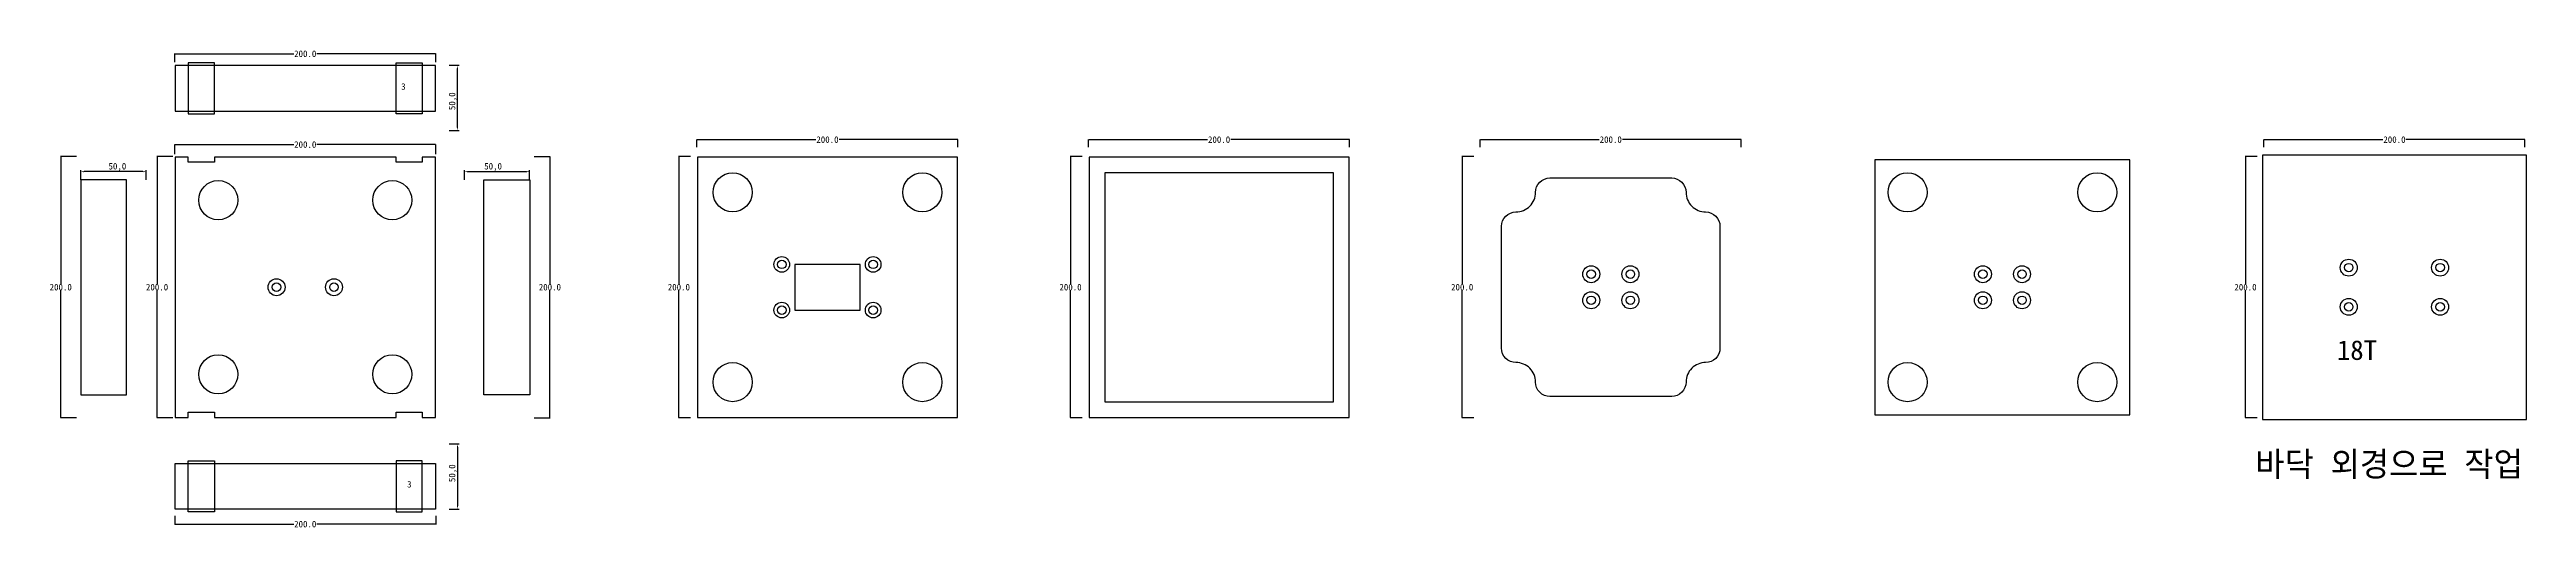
# Model space of a CAD drawing. Header units: millimetres. Extents: x 413 to 2310, y 201 to 568.
import ezdxf

# ---------------------------------------------------------------- set-up
doc = ezdxf.new("R2010")
doc.units = ezdxf.units.MM
for name, color, linetype in [('TEXT', 3, 'Continuous'), ('볼트 구멍', 7, 'Continuous'), ('치구', 7, 'Continuous'), ('치수', 7, 'Continuous')]:
    doc.layers.add(name, color=color, linetype=linetype)
doc.dimstyles.new('ISO-25', dxfattribs={"dimtxt": 2.5, "dimasz": 2.5, "dimexe": 1.25, "dimexo": 0.625, "dimtad": 1, "dimtxsty": 'Standard', "dimcen": 2.5, "dimadec": 0, "dimazin": 0, "dimtfac": 1, "dimtmove": 0, "dimatfit": 3, "dimfxl": 0, "dimarcsym": 0})
doc.dimstyles.get("Standard").update_dxf_attribs({"dimtxt": 7, "dimasz": 0.18, "dimexe": 0.18, "dimexo": 0.0625, "dimgap": 0.09, "dimtad": 0, "dimtih": 1, "dimtoh": 1, "dimdec": 1, "dimzin": 0, "dimdsep": 46, "dimtxsty": 'Standard', "dimcen": 0.09, "dimadec": 0, "dimazin": 0, "dimtfac": 1, "dimtdec": 1, "dimtofl": 0, "dimtmove": 0, "dimatfit": 3, "dimfxl": 0, "dimtolj": 1, "dimtzin": 0, "dimarcsym": 0})

# ---------------------------------------------------------------- blocks, each defined once
blk = doc.blocks.new('*D20')
at = {"layer": 'Defpoints', "color": 0, "linetype": 'Continuous'}
for p in [(1408.7, 498.7), (1208.7, 492.8), (1408.7, 492.8)]:
    blk.add_point(p, dxfattribs=at)
at = {"layer": '치수', "color": 0, "linetype": 'Continuous', "lineweight": -2}
for p, q in [((1208.7, 492.9), (1208.7, 498.9)), ((1208.9, 498.7), (1299.9, 498.7)), ((1408.5, 498.7), (1317.6, 498.7)), ((1408.7, 492.9), (1408.7, 498.9))]:
    blk.add_line(p, q, dxfattribs=at)
at = {"layer": '치수', "color": 0, "linetype": 'Continuous'}
for points in [[(1208.9, 498.7), (1208.9, 498.7), (1208.7, 498.7)], [(1408.5, 498.7), (1408.5, 498.7), (1408.7, 498.7)]]:
    blk.add_solid(points, dxfattribs=at)
at = {"layer": '치수', "color": 0, "linetype": 'Continuous', "insert": (1308.7, 498.7), "char_height": 5, "attachment_point": 5}
blk.add_mtext('\\A1;200.0', dxfattribs=at)
blk = doc.blocks.new('*D21')
at = {"layer": 'Defpoints', "color": 0, "linetype": 'Continuous'}
for p in [(784, 485.7), (784, 285.7), (796.1, 285.7)]:
    blk.add_point(p, dxfattribs=at)
at = {"layer": '치수', "color": 0, "linetype": 'Continuous', "lineweight": -2}
for p, q in [((784.1, 485.7), (796.3, 485.7)), ((796.1, 485.5), (796.1, 388.3)), ((796.1, 285.9), (796.1, 383.1)), ((784.1, 285.7), (796.3, 285.7))]:
    blk.add_line(p, q, dxfattribs=at)
at = {"layer": '치수', "color": 0, "linetype": 'Continuous'}
for points in [[(796.1, 485.5), (796.1, 485.5), (796.1, 485.7)], [(796.1, 285.9), (796.1, 285.9), (796.1, 285.7)]]:
    blk.add_solid(points, dxfattribs=at)
at = {"layer": '치수', "color": 0, "linetype": 'Continuous', "insert": (796.1, 385.7), "char_height": 5, "attachment_point": 5}
blk.add_mtext('\\A1;200.0', dxfattribs=at)
blk = doc.blocks.new('*D22')
at = {"layer": 'Defpoints', "color": 0, "linetype": 'Continuous'}
for p in [(903.8, 485.7), (894.9, 285.7), (903.8, 285.7)]:
    blk.add_point(p, dxfattribs=at)
at = {"layer": '치수', "color": 0, "linetype": 'Continuous', "lineweight": -2}
for p, q in [((903.8, 485.7), (894.7, 485.7)), ((894.9, 485.5), (894.9, 388.3)), ((894.9, 285.9), (894.9, 383.1)), ((903.8, 285.7), (894.7, 285.7))]:
    blk.add_line(p, q, dxfattribs=at)
at = {"layer": '치수', "color": 0, "linetype": 'Continuous'}
for points in [[(894.9, 485.5), (895, 485.5), (894.9, 485.7)], [(894.9, 285.9), (895, 285.9), (894.9, 285.7)]]:
    blk.add_solid(points, dxfattribs=at)
at = {"layer": '치수', "color": 0, "linetype": 'Continuous', "insert": (894.9, 385.7), "char_height": 5, "attachment_point": 5}
blk.add_mtext('\\A1;200.0', dxfattribs=at)
blk = doc.blocks.new('*D23')
at = {"layer": 'Defpoints', "color": 0, "linetype": 'Continuous'}
for p in [(1203.8, 485.7), (1194.9, 285.7), (1203.8, 285.7)]:
    blk.add_point(p, dxfattribs=at)
at = {"layer": '치수', "color": 0, "linetype": 'Continuous', "lineweight": -2}
for p, q in [((1203.8, 485.7), (1194.7, 485.7)), ((1194.9, 485.5), (1194.9, 388.3)), ((1194.9, 285.9), (1194.9, 383.1)), ((1203.8, 285.7), (1194.7, 285.7))]:
    blk.add_line(p, q, dxfattribs=at)
at = {"layer": '치수', "color": 0, "linetype": 'Continuous'}
for points in [[(1194.9, 485.5), (1195, 485.5), (1194.9, 485.7)], [(1194.9, 285.9), (1195, 285.9), (1194.9, 285.7)]]:
    blk.add_solid(points, dxfattribs=at)
at = {"layer": '치수', "color": 0, "linetype": 'Continuous', "insert": (1194.9, 385.7), "char_height": 5, "attachment_point": 5}
blk.add_mtext('\\A1;200.0', dxfattribs=at)
blk = doc.blocks.new('*D24')
at = {"layer": 'Defpoints', "color": 0, "linetype": 'Continuous'}
for p in [(433.4, 485.7), (421.4, 285.7), (433.4, 285.7)]:
    blk.add_point(p, dxfattribs=at)
at = {"layer": '치수', "color": 0, "linetype": 'Continuous', "lineweight": -2}
for p, q in [((433.4, 485.7), (421.2, 485.7)), ((421.4, 485.5), (421.4, 388.3)), ((421.4, 285.9), (421.4, 383.1)), ((433.4, 285.7), (421.2, 285.7))]:
    blk.add_line(p, q, dxfattribs=at)
at = {"layer": '치수', "color": 0, "linetype": 'Continuous'}
for points in [[(421.3, 485.5), (421.4, 485.5), (421.4, 485.7)], [(421.3, 285.9), (421.4, 285.9), (421.4, 285.7)]]:
    blk.add_solid(points, dxfattribs=at)
at = {"layer": '치수', "color": 0, "linetype": 'Continuous', "insert": (421.4, 385.7), "char_height": 5, "attachment_point": 5}
blk.add_mtext('\\A1;200.0', dxfattribs=at)
blk = doc.blocks.new('*D25')
at = {"layer": 'Defpoints', "color": 0, "linetype": 'Continuous'}
for p in [(507.3, 485.7), (495.2, 285.7), (507.3, 285.7)]:
    blk.add_point(p, dxfattribs=at)
at = {"layer": '치수', "color": 0, "linetype": 'Continuous', "lineweight": -2}
for p, q in [((507.2, 485.7), (495, 485.7)), ((495.2, 485.5), (495.2, 388.3)), ((495.2, 285.9), (495.2, 383.1)), ((507.2, 285.7), (495, 285.7))]:
    blk.add_line(p, q, dxfattribs=at)
at = {"layer": '치수', "color": 0, "linetype": 'Continuous'}
for points in [[(495.2, 485.5), (495.2, 485.5), (495.2, 485.7)], [(495.2, 285.9), (495.2, 285.9), (495.2, 285.7)]]:
    blk.add_solid(points, dxfattribs=at)
at = {"layer": '치수', "color": 0, "linetype": 'Continuous', "insert": (495.2, 385.7), "char_height": 5, "attachment_point": 5}
blk.add_mtext('\\A1;200.0', dxfattribs=at)
blk = doc.blocks.new('*D26')
at = {"layer": 'Defpoints', "color": 0, "linetype": 'Continuous'}
for p in [(508.7, 210.7), (708.7, 210.7), (708.7, 204.3)]:
    blk.add_point(p, dxfattribs=at)
at = {"layer": '치수', "color": 0, "linetype": 'Continuous', "lineweight": -2}
for p, q in [((508.7, 210.6), (508.7, 204.1)), ((708.7, 210.6), (708.7, 204.1)), ((508.9, 204.3), (599.9, 204.3)), ((708.5, 204.3), (617.6, 204.3))]:
    blk.add_line(p, q, dxfattribs=at)
at = {"layer": '치수', "color": 0, "linetype": 'Continuous'}
for points in [[(508.9, 204.3), (508.9, 204.3), (508.7, 204.3)], [(708.5, 204.3), (708.5, 204.3), (708.7, 204.3)]]:
    blk.add_solid(points, dxfattribs=at)
at = {"layer": '치수', "color": 0, "linetype": 'Continuous', "insert": (608.7, 204.3), "char_height": 5, "attachment_point": 5}
blk.add_mtext('\\A1;200.0', dxfattribs=at)
blk = doc.blocks.new('*D27')
at = {"layer": 'Defpoints', "color": 0}
for p in [(718.4, 265.8), (718.4, 215.8), (725.3, 215.8)]:
    blk.add_point(p, dxfattribs=at)
at = {"layer": '치수', "color": 0, "lineweight": -2}
for p, q in [((719, 265.8), (726.5, 265.8)), ((725.3, 263.3), (725.3, 218.3)), ((719, 215.8), (726.5, 215.8))]:
    blk.add_line(p, q, dxfattribs=at)
at = {"layer": '치수', "color": 0}
for points in [[(724.9, 263.3), (725.7, 263.3), (725.3, 265.8)], [(724.9, 218.3), (725.7, 218.3), (725.3, 215.8)]]:
    blk.add_solid(points, dxfattribs=at)
at = {"layer": '치수', "color": 0, "insert": (721.8, 243.3), "char_height": 5, "attachment_point": 5, "rotation": 90}
blk.add_mtext('50,0', dxfattribs=at)
blk = doc.blocks.new('*D28')
at = {"layer": 'Defpoints', "color": 0}
for p in [(730.6, 467.4), (780.6, 474.2), (780.6, 467.4)]:
    blk.add_point(p, dxfattribs=at)
at = {"layer": '치수', "color": 0, "lineweight": -2}
for p, q in [((730.6, 468), (730.6, 475.4)), ((780.6, 468), (780.6, 475.4)), ((733.1, 474.2), (778.1, 474.2))]:
    blk.add_line(p, q, dxfattribs=at)
at = {"layer": '치수', "color": 0}
for points in [[(733.1, 474.6), (733.1, 473.7), (730.6, 474.2)], [(778.1, 474.6), (778.1, 473.7), (780.6, 474.2)]]:
    blk.add_solid(points, dxfattribs=at)
at = {"layer": '치수', "color": 0, "insert": (752.6, 477.7), "char_height": 5, "attachment_point": 5}
blk.add_mtext('50,0', dxfattribs=at)
blk = doc.blocks.new('*D29')
at = {"layer": 'Defpoints', "color": 0}
for p in [(436.8, 474.2), (436.8, 467.4), (486.8, 467.4)]:
    blk.add_point(p, dxfattribs=at)
at = {"layer": '치수', "color": 0, "lineweight": -2}
for p, q in [((436.8, 468), (436.8, 475.4)), ((486.8, 468), (486.8, 475.4)), ((484.3, 474.2), (439.3, 474.2))]:
    blk.add_line(p, q, dxfattribs=at)
at = {"layer": '치수', "color": 0}
for points in [[(439.3, 474.6), (439.3, 473.7), (436.8, 474.2)], [(484.3, 474.6), (484.3, 473.7), (486.8, 474.2)]]:
    blk.add_solid(points, dxfattribs=at)
at = {"layer": '치수', "color": 0, "insert": (464.8, 477.7), "char_height": 5, "attachment_point": 5}
blk.add_mtext('50,0', dxfattribs=at)
blk = doc.blocks.new('*D30')
at = {"layer": 'Defpoints', "color": 0}
for p in [(718.4, 555.6), (725.3, 555.6), (718.4, 505.6)]:
    blk.add_point(p, dxfattribs=at)
at = {"layer": '치수', "color": 0, "lineweight": -2}
for p, q in [((719, 555.6), (726.5, 555.6)), ((725.3, 508.1), (725.3, 553.1)), ((719, 505.6), (726.5, 505.6))]:
    blk.add_line(p, q, dxfattribs=at)
at = {"layer": '치수', "color": 0}
for points in [[(724.9, 553.1), (725.7, 553.1), (725.3, 555.6)], [(724.9, 508.1), (725.7, 508.1), (725.3, 505.6)]]:
    blk.add_solid(points, dxfattribs=at)
at = {"layer": '치수', "color": 0, "insert": (721.8, 528.1), "char_height": 5, "attachment_point": 5, "rotation": 90}
blk.add_mtext('50,0', dxfattribs=at)
blk = doc.blocks.new('*D31')
at = {"layer": 'Defpoints', "color": 0, "linetype": 'Continuous'}
for p in [(708.7, 494.9), (508.7, 487.5), (708.7, 487.5)]:
    blk.add_point(p, dxfattribs=at)
at = {"layer": '치수', "color": 0, "linetype": 'Continuous', "lineweight": -2}
for p, q in [((508.7, 487.6), (508.7, 495.1)), ((508.9, 494.9), (599.9, 494.9)), ((708.5, 494.9), (617.6, 494.9)), ((708.7, 487.6), (708.7, 495.1))]:
    blk.add_line(p, q, dxfattribs=at)
at = {"layer": '치수', "color": 0, "linetype": 'Continuous'}
for points in [[(508.9, 494.9), (508.9, 494.9), (508.7, 494.9)], [(708.5, 494.9), (708.5, 494.9), (708.7, 494.9)]]:
    blk.add_solid(points, dxfattribs=at)
at = {"layer": '치수', "color": 0, "linetype": 'Continuous', "insert": (608.7, 494.9), "char_height": 5, "attachment_point": 5}
blk.add_mtext('\\A1;200.0', dxfattribs=at)
blk = doc.blocks.new('*D32')
at = {"layer": 'Defpoints', "color": 0, "linetype": 'Continuous'}
for p in [(508.7, 558), (708.7, 564.4), (708.7, 558)]:
    blk.add_point(p, dxfattribs=at)
at = {"layer": '치수', "color": 0, "linetype": 'Continuous', "lineweight": -2}
for p, q in [((508.7, 558), (508.7, 564.6)), ((508.9, 564.4), (599.9, 564.4)), ((708.5, 564.4), (617.6, 564.4)), ((708.7, 558), (708.7, 564.6))]:
    blk.add_line(p, q, dxfattribs=at)
at = {"layer": '치수', "color": 0, "linetype": 'Continuous'}
for points in [[(508.9, 564.4), (508.9, 564.4), (508.7, 564.4)], [(708.5, 564.4), (708.5, 564.4), (708.7, 564.4)]]:
    blk.add_solid(points, dxfattribs=at)
at = {"layer": '치수', "color": 0, "linetype": 'Continuous', "insert": (608.7, 564.4), "char_height": 5, "attachment_point": 5}
blk.add_mtext('\\A1;200.0', dxfattribs=at)
blk = doc.blocks.new('*D33')
at = {"layer": 'Defpoints', "color": 0, "linetype": 'Continuous'}
for p in [(1108.7, 498.7), (908.7, 492.8), (1108.7, 492.8)]:
    blk.add_point(p, dxfattribs=at)
at = {"layer": '치수', "color": 0, "linetype": 'Continuous', "lineweight": -2}
for p, q in [((908.7, 492.9), (908.7, 498.9)), ((908.9, 498.7), (999.9, 498.7)), ((1108.5, 498.7), (1017.6, 498.7)), ((1108.7, 492.9), (1108.7, 498.9))]:
    blk.add_line(p, q, dxfattribs=at)
at = {"layer": '치수', "color": 0, "linetype": 'Continuous'}
for points in [[(908.9, 498.7), (908.9, 498.7), (908.7, 498.7)], [(1108.5, 498.7), (1108.5, 498.7), (1108.7, 498.7)]]:
    blk.add_solid(points, dxfattribs=at)
at = {"layer": '치수', "color": 0, "linetype": 'Continuous', "insert": (1008.7, 498.7), "char_height": 5, "attachment_point": 5}
blk.add_mtext('\\A1;200.0', dxfattribs=at)
blk = doc.blocks.new('*D34')
at = {"layer": 'Defpoints', "color": 0, "linetype": 'Continuous'}
for p in [(2103.8, 485.7), (2094.9, 285.7), (2103.8, 285.7)]:
    blk.add_point(p, dxfattribs=at)
at = {"layer": '치수', "color": 0, "linetype": 'Continuous', "lineweight": -2}
for p, q in [((2103.8, 485.7), (2094.7, 485.7)), ((2094.9, 485.5), (2094.9, 388.3)), ((2094.9, 285.9), (2094.9, 383.1)), ((2103.8, 285.7), (2094.7, 285.7))]:
    blk.add_line(p, q, dxfattribs=at)
at = {"layer": '치수', "color": 0, "linetype": 'Continuous'}
for points in [[(2094.9, 485.5), (2095, 485.5), (2094.9, 485.7)], [(2094.9, 285.9), (2095, 285.9), (2094.9, 285.7)]]:
    blk.add_solid(points, dxfattribs=at)
at = {"layer": '치수', "color": 0, "linetype": 'Continuous', "insert": (2094.9, 385.7), "char_height": 5, "attachment_point": 5}
blk.add_mtext('\\A1;200.0', dxfattribs=at)
blk = doc.blocks.new('*D35')
at = {"layer": 'Defpoints', "color": 0, "linetype": 'Continuous'}
for p in [(1503.8, 485.7), (1494.9, 285.7), (1503.8, 285.7)]:
    blk.add_point(p, dxfattribs=at)
at = {"layer": '치수', "color": 0, "linetype": 'Continuous', "lineweight": -2}
for p, q in [((1503.8, 485.7), (1494.7, 485.7)), ((1494.9, 485.5), (1494.9, 388.3)), ((1494.9, 285.9), (1494.9, 383.1)), ((1503.8, 285.7), (1494.7, 285.7))]:
    blk.add_line(p, q, dxfattribs=at)
at = {"layer": '치수', "color": 0, "linetype": 'Continuous'}
for points in [[(1494.9, 485.5), (1495, 485.5), (1494.9, 485.7)], [(1494.9, 285.9), (1495, 285.9), (1494.9, 285.7)]]:
    blk.add_solid(points, dxfattribs=at)
at = {"layer": '치수', "color": 0, "linetype": 'Continuous', "insert": (1494.9, 385.7), "char_height": 5, "attachment_point": 5}
blk.add_mtext('\\A1;200.0', dxfattribs=at)
blk = doc.blocks.new('*D36')
at = {"layer": 'Defpoints', "color": 0, "linetype": 'Continuous'}
for p in [(1708.7, 498.7), (1508.7, 492.8), (1708.7, 492.8)]:
    blk.add_point(p, dxfattribs=at)
at = {"layer": '치수', "color": 0, "linetype": 'Continuous', "lineweight": -2}
for p, q in [((1508.7, 492.9), (1508.7, 498.9)), ((1508.9, 498.7), (1599.9, 498.7)), ((1708.5, 498.7), (1617.6, 498.7)), ((1708.7, 492.9), (1708.7, 498.9))]:
    blk.add_line(p, q, dxfattribs=at)
at = {"layer": '치수', "color": 0, "linetype": 'Continuous'}
for points in [[(1508.9, 498.7), (1508.9, 498.7), (1508.7, 498.7)], [(1708.5, 498.7), (1708.5, 498.7), (1708.7, 498.7)]]:
    blk.add_solid(points, dxfattribs=at)
at = {"layer": '치수', "color": 0, "linetype": 'Continuous', "insert": (1608.7, 498.7), "char_height": 5, "attachment_point": 5}
blk.add_mtext('\\A1;200.0', dxfattribs=at)
blk = doc.blocks.new('*D37')
at = {"layer": 'Defpoints', "color": 0, "linetype": 'Continuous'}
for p in [(2309, 498.7), (2109, 492.8), (2309, 492.8)]:
    blk.add_point(p, dxfattribs=at)
at = {"layer": '치수', "color": 0, "linetype": 'Continuous', "lineweight": -2}
for p, q in [((2109, 492.9), (2109, 498.9)), ((2109.2, 498.7), (2200.1, 498.7)), ((2308.8, 498.7), (2217.8, 498.7)), ((2309, 492.9), (2309, 498.9))]:
    blk.add_line(p, q, dxfattribs=at)
at = {"layer": '치수', "color": 0, "linetype": 'Continuous'}
for points in [[(2109.2, 498.7), (2109.2, 498.7), (2109, 498.7)], [(2308.8, 498.7), (2308.8, 498.7), (2309, 498.7)]]:
    blk.add_solid(points, dxfattribs=at)
at = {"layer": '치수', "color": 0, "linetype": 'Continuous', "insert": (2209, 498.7), "char_height": 5, "attachment_point": 5}
blk.add_mtext('\\A1;200.0', dxfattribs=at)

msp = doc.modelspace()

# ---------------------------------------------------------------- linework, layer by layer
at = {"layer": '볼트 구멍', "color": 3}
msp.add_lwpolyline([(1033.72, 368.19), (1033.72, 403.19), (983.72, 403.19), (983.72, 368.19)], close=True, dxfattribs=at)
at = {"layer": '볼트 구멍', "color": 6}
for centre, radius in [((973.72, 403.19), 6), ((1043.72, 403.19), 6), ((1593.72, 395.69), 6.5), ((1623.72, 395.69), 6.5), ((1893.72, 395.69), 6.5), ((1923.72, 395.69), 6.5), ((2173.97, 400.69), 6.5), ((2243.97, 400.69), 6.5), ((1593.72, 375.69), 6.5), ((1623.72, 375.69), 6.5), ((1893.72, 375.69), 6.5), ((1923.72, 375.69), 6.5), ((973.72, 368.19), 6), ((1043.72, 368.19), 6), ((2173.97, 370.69), 6.5), ((2243.97, 370.69), 6.5)]:
    msp.add_circle(centre, radius, dxfattribs=at)
at = {"layer": '볼트 구멍', "color": 3}
for centre in [(973.72, 403.19), (1043.72, 403.19), (1593.72, 395.69), (1623.72, 395.69), (1893.72, 395.69), (1923.72, 395.69), (2173.97, 400.69), (2243.97, 400.69), (586.72, 385.69), (630.72, 385.69), (973.72, 368.19), (1043.72, 368.19), (1593.72, 375.69), (1623.72, 375.69), (1893.72, 375.69), (1923.72, 375.69), (2173.97, 370.69), (2243.97, 370.69)]:
    msp.add_circle(centre, 3.25, dxfattribs=at)
at = {"layer": '볼트 구멍', "color": 2}
for centre in [(586.72, 385.69), (630.72, 385.69)]:
    msp.add_circle(centre, 6.5, dxfattribs=at)
at = {"layer": '치구'}
for points in [[(509.07, 520.56), (708.37, 520.56), (708.37, 555.56), (509.07, 555.56)], [(509.07, 286.04), (519.07, 286.04), (519.07, 290.04), (539.07, 290.04), (539.07, 286.04), (678.37, 286.04), (678.37, 290.04), (698.37, 290.04), (698.37, 286.04), (708.37, 286.04), (708.37, 485.34), (698.37, 485.34), (698.37, 481.34), (678.37, 481.34), (678.37, 485.34), (539.07, 485.34), (539.07, 481.34), (519.07, 481.34), (519.07, 485.34), (509.07, 485.34)], [(909.07, 485.34), (909.07, 286.04), (1108.37, 286.04), (1108.37, 485.34)], [(1209.07, 485.34), (1209.07, 286.04), (1408.37, 286.04), (1408.37, 485.34)], [(1811.07, 483.34), (1811.07, 288.04), (2006.37, 288.04), (2006.37, 483.34)], [(2107.82, 486.84), (2107.82, 284.54), (2310.12, 284.54), (2310.12, 486.84)], [(471.82, 467.94), (436.82, 467.94), (436.82, 303.44), (471.82, 303.44)], [(745.62, 467.94), (780.62, 467.94), (780.62, 303.44), (745.62, 303.44)], [(1221.07, 473.34), (1221.07, 298.04), (1396.37, 298.04), (1396.37, 473.34)], [(509.07, 250.82), (708.37, 250.82), (708.37, 215.82), (509.07, 215.82)]]:
    msp.add_lwpolyline(points, close=True, dxfattribs=at)
at = {"layer": '치구', "color": 1}
for points in [[(519.07, 518.56), (539.07, 518.56), (539.07, 557.56), (519.07, 557.56)], [(698.37, 518.56), (678.37, 518.56), (678.37, 557.56), (698.37, 557.56)], [(519.07, 252.82), (539.07, 252.82), (539.07, 213.82), (519.07, 213.82)], [(698.37, 252.82), (678.37, 252.82), (678.37, 213.82), (698.37, 213.82)]]:
    msp.add_lwpolyline(points, close=True, dxfattribs=at)
at = {"layer": '치구'}
msp.add_lwpolyline([(1551.07, 458.34, -0.4142136), (1562.07, 469.34), (1655.37, 469.34, -0.4142136), (1666.37, 458.34, 0.4142136), (1681.37, 443.34, -0.4142136), (1692.37, 432.34), (1692.37, 339.04, -0.4142136), (1681.37, 328.04, 0.4142136), (1666.37, 313.04, -0.4142136), (1655.37, 302.04), (1562.07, 302.04, -0.4142136), (1551.07, 313.04, 0.4142136), (1536.07, 328.04, -0.4142136), (1525.07, 339.04), (1525.07, 432.34, -0.4142136), (1536.07, 443.34, 0.4142136)], format="xyb", close=True, dxfattribs=at)
for centre in [(542.07, 452.34), (675.37, 452.34), (936.07, 458.34), (1081.37, 458.34), (1836.07, 458.34), (1981.37, 458.34), (542.07, 319.04), (675.37, 319.04), (936.07, 313.04), (1081.37, 313.04), (1836.07, 313.04), (1981.37, 313.04)]:
    msp.add_circle(centre, 15, dxfattribs=at)

# ---------------------------------------------------------------- texts
at = {"layer": 'TEXT', "color": 1}
for s, height, p in [('3', 5, (682.18, 536.86)), ('18T', 15, (2164.98, 330.08)), ('3', 5, (686.71, 232.35))]:
    msp.add_text(s, height=height, dxfattribs=at).set_placement(p)
at = {"layer": 'TEXT', "color": 1, "linetype": 'Continuous'}
msp.add_text('바닥 외경으로 작업', height=18.75, dxfattribs=at).set_placement((2102.47, 240.97))

# ---------------------------------------------------------------- dimensions: what is measured, and where the dimension line sits
at = {"layer": '치수', "color": 4, "linetype": 'Continuous'}
for base, p1, p2, picture, middle in [((708.72, 564.38), (508.72, 557.98), (708.72, 557.98), '*D32', (608.72, 564.38)), ((708.72, 204.31), (508.72, 210.71), (708.72, 210.71), '*D26', (608.72, 204.31))]:
    dim = msp.add_linear_dim(base=base, p1=p1, p2=p2, dimstyle='Standard', override={"dimtxt": 5}, dxfattribs=at)
    dim.commit()
    dim.dimension.update_dxf_attribs({"geometry": picture, "text_midpoint": middle, "dimtype": 160})
at = {"layer": '치수', "color": 4}
for base, p1, p2, angle, picture, middle in [((725.3, 555.56), (718.4, 505.56), (718.4, 555.56), 90, '*D30', (725.3, 528.06)), ((436.82, 474.17), (486.82, 467.39), (436.82, 467.39), 180, '*D29', (464.82, 474.17)), ((725.3, 215.82), (718.4, 265.82), (718.4, 215.82), 270, '*D27', (725.3, 243.32))]:
    dim = msp.add_linear_dim(base=base, p1=p1, p2=p2, angle=angle, dimstyle='ISO-25', override={"dimtxt": 5, "dimdec": 1, "dimzin": 0, "dimtdec": 1}, dxfattribs=at)
    dim.commit()
    dim.dimension.update_dxf_attribs({"geometry": picture, "text_midpoint": middle, "dimtype": 160})
at = {"layer": '치수', "color": 4, "linetype": 'Continuous'}
for base, p1, p2, picture, middle in [((708.72, 494.91), (508.72, 487.51), (708.72, 487.51), '*D31', (608.72, 494.91)), ((1108.72, 498.68), (908.72, 492.8), (1108.72, 492.8), '*D33', (1008.72, 498.68)), ((1408.72, 498.68), (1208.72, 492.8), (1408.72, 492.8), '*D20', (1308.72, 498.68)), ((1708.72, 498.68), (1508.72, 492.8), (1708.72, 492.8), '*D36', (1608.72, 498.68)), ((2308.97, 498.68), (2108.97, 492.8), (2308.97, 492.8), '*D37', (2208.97, 498.68))]:
    dim = msp.add_linear_dim(base=base, p1=p1, p2=p2, dimstyle='Standard', override={"dimtxt": 5}, dxfattribs=at)
    dim.commit()
    dim.dimension.update_dxf_attribs({"geometry": picture, "text_midpoint": middle})
for base, p1, p2, picture, middle in [((421.35, 285.69), (433.42, 485.69), (433.42, 285.69), '*D24', (421.35, 385.69)), ((495.19, 285.69), (507.26, 485.69), (507.26, 285.69), '*D25', (495.19, 385.69)), ((796.09, 285.69), (784.02, 485.69), (784.02, 285.69), '*D21', (796.09, 385.69)), ((894.92, 285.69), (903.83, 485.69), (903.83, 285.69), '*D22', (894.92, 385.69)), ((1194.92, 285.69), (1203.83, 485.69), (1203.83, 285.69), '*D23', (1194.92, 385.69)), ((1494.92, 285.69), (1503.83, 485.69), (1503.83, 285.69), '*D35', (1494.92, 385.69)), ((2094.92, 285.69), (2103.83, 485.69), (2103.83, 285.69), '*D34', (2094.92, 385.69))]:
    dim = msp.add_linear_dim(base=base, p1=p1, p2=p2, angle=90, dimstyle='Standard', override={"dimtxt": 5}, dxfattribs=at)
    dim.commit()
    dim.dimension.update_dxf_attribs({"geometry": picture, "text_midpoint": middle})
at = {"layer": '치수', "color": 4}
dim = msp.add_linear_dim(base=(780.62, 474.17), p1=(730.62, 467.39), p2=(780.62, 467.39), dimstyle='ISO-25', override={"dimtxt": 5, "dimdec": 1, "dimzin": 0, "dimtdec": 1}, dxfattribs=at)
dim.commit()
dim.dimension.update_dxf_attribs({"geometry": '*D28', "text_midpoint": (752.62, 474.17), "dimtype": 160})

doc.saveas('drawing.dxf')
